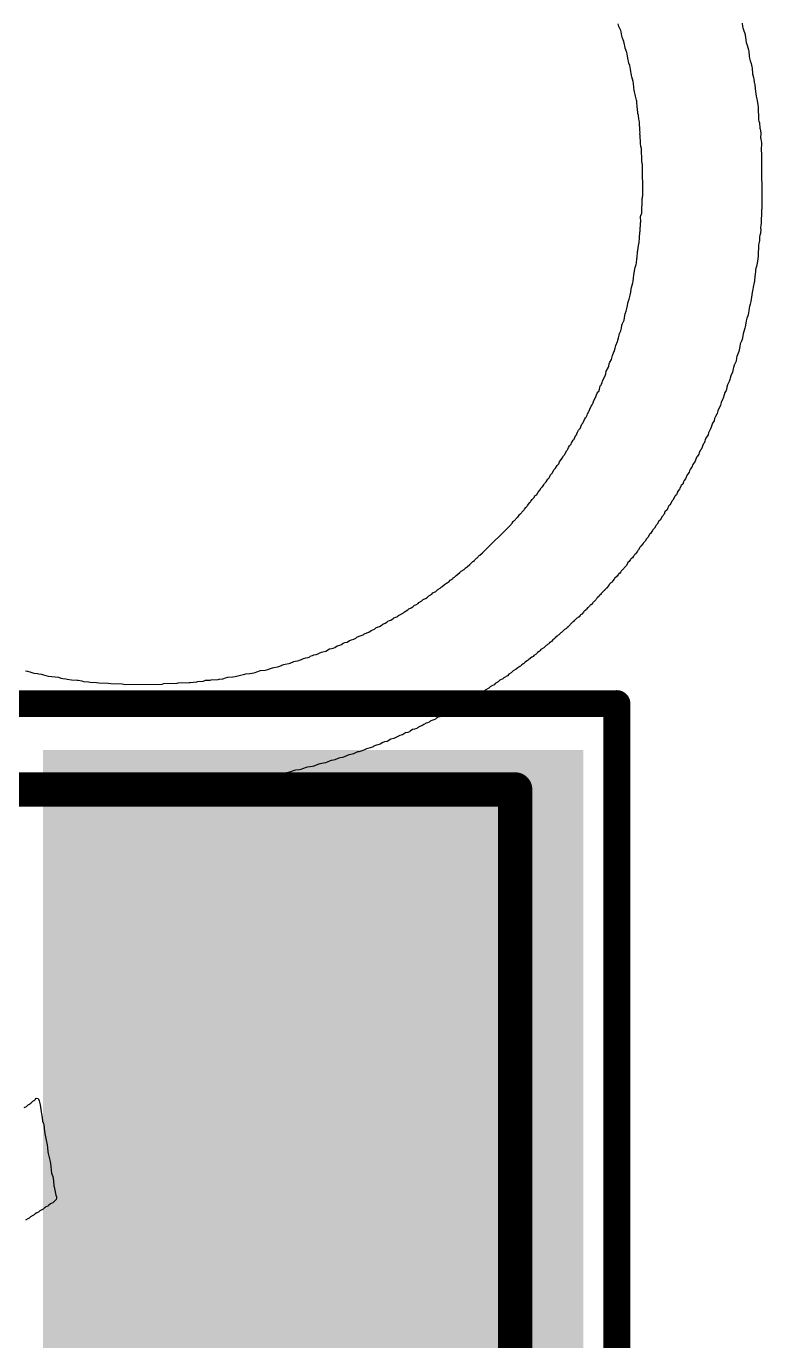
# Model space of a CAD drawing. Header units: inches. Extents: x -0.3 to 12.2, y -3.2 to 4.4.
# Drawn here: x 3.5791 to 3.7078, y 1.6911 to 1.921 of the extents above; entities that cross this region are included whole.
import ezdxf

# ---------------------------------------------------------------- set-up
doc = ezdxf.new("R2010")
doc.units = ezdxf.units.IN
doc.header["$MEASUREMENT"] = 0
for name, color, linetype in [('Board Layer Stack Bottom Overlay', 54, 'Continuous'), ('Top Assembly', 6, 'Continuous'), ('Top Overlay', 2, 'Continuous'), ('Top Paste', 8, 'Continuous'), ('Top Solder', 216, 'Continuous'), ('TOP_L1', 1, 'Continuous')]:
    doc.layers.add(name, color=color, linetype=linetype)

# ---------------------------------------------------------------- blocks, each defined once
blk = doc.blocks.new('IND6X6_H3_270')
at = {"layer": 'Top Paste'}
blk.add_hatch(color=8, dxfattribs=at).paths.add_polyline_path([(-0.12992, 0.12992), (-0.03937, 0.12992), (-0.03937, -0.12992), (-0.12992, -0.12992)])
at = {"layer": 'Top Solder'}
blk.add_hatch(color=216, dxfattribs=at).paths.add_polyline_path([(-0.13192, 0.13192), (-0.03737, 0.13192), (-0.03737, -0.13192), (-0.13192, -0.13192)])
at = {"layer": 'TOP_L1'}
blk.add_hatch(color=1, dxfattribs=at).paths.add_polyline_path([(-0.12992, 0.12992), (-0.03937, 0.12992), (-0.03937, -0.12992), (-0.12992, -0.12992)])
at = {"layer": 'Top Assembly'}
for points in [[(-0.12, 0.125, 0.006, 0.006, 0), (-0.12, -0.125, 0.006, 0.006, 0)], [(0.125, -0.125, 0.006, 0.006, 0), (-0.12, -0.125, 0.006, 0.006, 0)]]:
    blk.add_lwpolyline(points, format="xyseb", dxfattribs=at)
blk.add_lwpolyline([(-0.1215, -0.125, 0.003, 0.003, 1), (-0.1185, -0.125, 0.003, 0.003, 1)], format="xyseb", close=True, dxfattribs=at)
blk.add_lwpolyline([(-0.1215, -0.125, 0.003, 0.003, 1), (-0.1185, -0.125, 0.003, 0.003, 1)], format="xyseb", close=True, dxfattribs=at)
at = {"layer": 'Top Overlay'}
for points in [[(-0.1378, 0.1378, 0.00472, 0.00472, 0), (-0.1378, -0.14, 0.00472, 0.00472, 0)], [(0.13779, -0.14, 0.00472, 0.00472, 0), (-0.1378, -0.14, 0.00472, 0.00472, 0)]]:
    blk.add_lwpolyline(points, format="xyseb", dxfattribs=at)
blk.add_lwpolyline([(-0.13898, -0.14, 0.00236, 0.00236, 1), (-0.13661, -0.14, 0.00236, 0.00236, 1)], format="xyseb", close=True, dxfattribs=at)
blk.add_lwpolyline([(-0.13898, -0.14, 0.00236, 0.00236, 1), (-0.13661, -0.14, 0.00236, 0.00236, 1)], format="xyseb", close=True, dxfattribs=at)

msp = doc.modelspace()

# ---------------------------------------------------------------- linework, layer by layer
at = {"layer": 'Board Layer Stack Bottom Overlay'}
for p, q in [((3.68279, 1.92093), (3.68268, 1.92139)), ((3.70438, 1.9215), (3.70444, 1.92093)), ((3.68299, 1.92057), (3.68279, 1.92093)), ((3.68313, 1.9202), (3.68299, 1.92057)), ((3.68319, 1.91997), (3.68313, 1.9202)), ((3.6833, 1.91929), (3.68319, 1.91997)), ((3.68336, 1.91906), (3.6833, 1.91929)), ((3.70444, 1.92093), (3.7045, 1.92071)), ((3.7045, 1.92071), (3.70458, 1.92034)), ((3.70458, 1.92034), (3.70481, 1.91971)), ((3.70481, 1.91971), (3.70489, 1.9194)), ((3.70489, 1.9194), (3.70501, 1.91861)), ((3.68356, 1.91858), (3.68336, 1.91906)), ((3.68367, 1.91829), (3.68356, 1.91858)), ((3.68376, 1.91775), (3.68367, 1.91829)), ((3.68381, 1.91753), (3.68376, 1.91775)), ((3.68387, 1.91713), (3.68381, 1.91753)), ((3.68401, 1.91682), (3.68387, 1.91713)), ((3.68418, 1.91636), (3.68401, 1.91682)), ((3.70501, 1.91861), (3.70509, 1.91812)), ((3.70509, 1.91812), (3.70523, 1.91764)), ((3.70523, 1.91764), (3.70546, 1.91684)), ((3.70546, 1.91684), (3.70552, 1.91662)), ((3.68424, 1.91613), (3.68418, 1.91636)), ((3.68435, 1.9154), (3.68424, 1.91613)), ((3.68441, 1.91511), (3.68435, 1.9154)), ((3.68447, 1.91488), (3.68441, 1.91511)), ((3.68455, 1.91451), (3.68447, 1.91488)), ((3.68472, 1.91412), (3.68455, 1.91451)), ((3.70552, 1.91662), (3.7056, 1.91574)), ((3.7056, 1.91574), (3.70566, 1.9154)), ((3.70566, 1.9154), (3.70577, 1.91494)), ((3.70577, 1.91494), (3.70597, 1.91446)), ((3.68478, 1.91378), (3.68472, 1.91412)), ((3.68484, 1.91355), (3.68478, 1.91378)), ((3.68489, 1.91298), (3.68484, 1.91355)), ((3.68495, 1.91275), (3.68489, 1.91298)), ((3.68501, 1.91236), (3.68495, 1.91275)), ((3.68506, 1.91213), (3.68501, 1.91236)), ((3.70597, 1.91446), (3.70603, 1.91389)), ((3.70603, 1.91389), (3.70609, 1.91366)), ((3.70609, 1.91366), (3.70617, 1.91267)), ((3.70617, 1.91267), (3.70637, 1.91201)), ((3.68532, 1.9113), (3.68506, 1.91213)), ((3.68538, 1.91096), (3.68532, 1.9113)), ((3.68543, 1.91023), (3.68538, 1.91096)), ((3.68549, 1.90977), (3.68543, 1.91023)), ((3.70637, 1.91201), (3.70643, 1.91179)), ((3.70643, 1.91179), (3.70648, 1.91116)), ((3.70648, 1.91116), (3.70654, 1.91099)), ((3.70654, 1.91099), (3.7066, 1.91077)), ((3.7066, 1.91077), (3.70665, 1.91003)), ((3.70665, 1.91003), (3.7068, 1.90875)), ((3.68555, 1.90949), (3.68549, 1.90977)), ((3.68566, 1.90903), (3.68555, 1.90949)), ((3.68572, 1.90875), (3.68566, 1.90903)), ((3.68577, 1.90852), (3.68572, 1.90875)), ((3.68586, 1.90804), (3.68577, 1.90852)), ((3.68592, 1.90787), (3.68586, 1.90804)), ((3.68597, 1.90673), (3.68592, 1.90787)), ((3.7068, 1.90875), (3.70685, 1.90852)), ((3.70685, 1.90852), (3.70694, 1.90821)), ((3.70694, 1.90821), (3.707, 1.90798)), ((3.707, 1.90798), (3.70708, 1.90721)), ((3.68603, 1.90656), (3.68597, 1.90673)), ((3.68609, 1.90571), (3.68603, 1.90656)), ((3.6862, 1.90542), (3.68609, 1.90571)), ((3.68626, 1.90474), (3.6862, 1.90542)), ((3.70708, 1.90721), (3.70714, 1.90687)), ((3.70714, 1.90687), (3.70725, 1.9046)), ((3.6864, 1.90426), (3.68626, 1.90474)), ((3.68648, 1.9027), (3.6864, 1.90426)), ((3.70725, 1.9046), (3.70731, 1.90437)), ((3.70731, 1.90437), (3.70739, 1.90406)), ((3.70739, 1.90406), (3.70745, 1.90315)), ((3.70745, 1.90315), (3.70751, 1.90298)), ((3.68654, 1.90247), (3.68648, 1.9027)), ((3.68648, 1.90207), (3.68654, 1.90247)), ((3.68654, 1.9019), (3.68648, 1.90207)), ((3.6866, 1.90054), (3.68654, 1.9019)), ((3.70751, 1.90298), (3.70756, 1.90275)), ((3.70756, 1.90275), (3.70762, 1.90219)), ((3.70762, 1.90219), (3.70756, 1.90145)), ((3.70756, 1.90145), (3.70762, 1.90128)), ((3.70762, 1.90128), (3.70773, 1.9006)), ((3.68666, 1.89997), (3.6866, 1.90054)), ((3.68671, 1.89974), (3.68666, 1.89997)), ((3.68677, 1.89957), (3.68671, 1.89974)), ((3.68683, 1.89736), (3.68677, 1.89957)), ((3.70773, 1.9006), (3.70771, 1.89932)), ((3.70771, 1.89932), (3.70776, 1.89864)), ((3.70776, 1.89864), (3.70779, 1.88906)), ((3.68688, 1.89696), (3.68683, 1.89736)), ((3.68694, 1.89679), (3.68688, 1.89696)), ((3.687, 1.8915), (3.68694, 1.89679)), ((3.68694, 1.89094), (3.687, 1.8915)), ((3.68683, 1.88827), (3.68688, 1.89077)), ((3.68688, 1.89077), (3.68694, 1.89094)), ((3.6866, 1.8877), (3.68666, 1.88787)), ((3.68666, 1.88679), (3.6866, 1.8877)), ((3.68666, 1.88787), (3.68683, 1.88827)), ((3.70773, 1.88889), (3.70768, 1.88639)), ((3.70779, 1.88906), (3.70773, 1.88889)), ((3.68643, 1.88395), (3.68648, 1.88497)), ((3.68648, 1.88497), (3.68654, 1.88514)), ((3.68654, 1.88514), (3.6866, 1.88662)), ((3.6866, 1.88662), (3.68666, 1.88679)), ((3.70756, 1.88474), (3.70745, 1.88446)), ((3.70762, 1.88622), (3.70756, 1.88565)), ((3.70756, 1.88565), (3.70762, 1.88548)), ((3.70762, 1.88548), (3.70756, 1.88474)), ((3.70768, 1.88639), (3.70762, 1.88622)), ((3.68609, 1.88173), (3.68623, 1.88261)), ((3.68623, 1.88261), (3.68634, 1.88318)), ((3.68634, 1.88318), (3.68643, 1.88395)), ((3.70722, 1.88276), (3.70714, 1.8808)), ((3.70736, 1.88324), (3.70722, 1.88276)), ((3.70742, 1.88352), (3.70736, 1.88324)), ((3.70745, 1.88446), (3.70739, 1.88406)), ((3.70739, 1.88406), (3.70742, 1.88352)), ((3.68586, 1.87952), (3.68592, 1.88037)), ((3.68592, 1.88037), (3.68597, 1.88054)), ((3.68597, 1.88054), (3.68603, 1.88156)), ((3.68603, 1.88156), (3.68609, 1.88173)), ((3.70708, 1.88028), (3.70697, 1.87955)), ((3.70714, 1.8808), (3.70708, 1.88028)), ((3.68543, 1.87744), (3.6856, 1.87858)), ((3.6856, 1.87858), (3.68566, 1.87881)), ((3.68566, 1.87881), (3.6858, 1.87929)), ((3.6858, 1.87929), (3.68586, 1.87952)), ((3.70671, 1.87827), (3.70665, 1.87747)), ((3.70677, 1.87866), (3.70671, 1.87827)), ((3.70685, 1.87898), (3.70677, 1.87866)), ((3.70697, 1.87955), (3.70685, 1.87898)), ((3.68498, 1.87528), (3.68524, 1.87611)), ((3.68524, 1.87611), (3.68529, 1.87634)), ((3.68529, 1.87634), (3.68538, 1.87699)), ((3.68538, 1.87699), (3.68543, 1.87744)), ((3.70634, 1.87563), (3.70628, 1.87534)), ((3.7064, 1.87585), (3.70634, 1.87563)), ((3.70648, 1.87616), (3.7064, 1.87585)), ((3.70654, 1.87634), (3.70648, 1.87616)), ((3.7066, 1.8773), (3.70654, 1.87634)), ((3.70665, 1.87747), (3.7066, 1.8773)), ((3.68441, 1.87278), (3.68458, 1.87324)), ((3.68458, 1.87324), (3.68472, 1.87372)), ((3.68472, 1.87372), (3.68478, 1.87395)), ((3.68478, 1.87395), (3.68487, 1.87449)), ((3.68487, 1.87449), (3.68492, 1.875)), ((3.68492, 1.875), (3.68498, 1.87528)), ((3.70606, 1.87398), (3.70589, 1.87284)), ((3.70611, 1.87443), (3.70606, 1.87398)), ((3.70623, 1.875), (3.70611, 1.87443)), ((3.70628, 1.87534), (3.70623, 1.875)), ((3.6839, 1.87068), (3.68407, 1.87114)), ((3.68407, 1.87114), (3.68421, 1.87162)), ((3.68421, 1.87162), (3.68427, 1.87185)), ((3.68427, 1.87185), (3.68441, 1.87278)), ((3.70546, 1.87094), (3.7054, 1.87048)), ((3.70552, 1.87117), (3.70546, 1.87094)), ((3.70557, 1.87173), (3.70552, 1.87117)), ((3.70563, 1.87196), (3.70557, 1.87173)), ((3.70575, 1.87236), (3.70563, 1.87196)), ((3.70589, 1.87284), (3.70575, 1.87236)), ((3.68325, 1.86815), (3.68333, 1.86869)), ((3.68333, 1.86869), (3.68345, 1.86898)), ((3.68345, 1.86898), (3.6837, 1.86957)), ((3.6837, 1.86957), (3.68381, 1.87037)), ((3.68381, 1.87037), (3.6839, 1.87068)), ((3.70501, 1.86906), (3.70492, 1.86841)), ((3.70506, 1.86946), (3.70501, 1.86906)), ((3.70521, 1.86994), (3.70506, 1.86946)), ((3.70535, 1.87031), (3.70521, 1.86994)), ((3.7054, 1.87048), (3.70535, 1.87031)), ((3.68256, 1.86582), (3.68274, 1.86651)), ((3.68274, 1.86651), (3.68282, 1.86693)), ((3.68282, 1.86693), (3.68293, 1.86722)), ((3.68293, 1.86722), (3.68313, 1.8677)), ((3.68313, 1.8677), (3.68325, 1.86815)), ((3.70447, 1.86682), (3.70435, 1.86619)), ((3.70452, 1.86716), (3.70447, 1.86682)), ((3.70464, 1.86761), (3.70452, 1.86716)), ((3.70486, 1.86818), (3.70464, 1.86761)), ((3.70492, 1.86841), (3.70486, 1.86818)), ((3.68188, 1.86389), (3.68205, 1.86429)), ((3.68205, 1.86429), (3.68214, 1.86466)), ((3.68214, 1.86466), (3.6822, 1.86494)), ((3.6822, 1.86494), (3.68225, 1.86517)), ((3.68225, 1.86517), (3.68256, 1.86582)), ((3.70378, 1.86409), (3.70367, 1.86381)), ((3.7039, 1.86466), (3.70378, 1.86409)), ((3.70396, 1.865), (3.7039, 1.86466)), ((3.70404, 1.86543), (3.70396, 1.865)), ((3.70424, 1.86591), (3.70404, 1.86543)), ((3.70435, 1.86619), (3.70424, 1.86591)), ((3.68103, 1.86156), (3.68112, 1.86193)), ((3.68112, 1.86193), (3.68123, 1.86222)), ((3.68123, 1.86222), (3.68149, 1.8627)), ((3.68149, 1.8627), (3.68166, 1.86338)), ((3.68166, 1.86338), (3.68188, 1.86389)), ((3.70296, 1.86168), (3.70285, 1.86128)), ((3.7033, 1.86242), (3.70296, 1.86168)), ((3.70336, 1.86298), (3.7033, 1.86242)), ((3.70342, 1.86321), (3.70336, 1.86298)), ((3.70367, 1.86381), (3.70342, 1.86321)), ((3.67995, 1.85889), (3.68015, 1.85943)), ((3.68015, 1.85943), (3.68041, 1.85986)), ((3.68041, 1.85986), (3.68049, 1.86017)), ((3.68049, 1.86017), (3.6806, 1.86063)), ((3.6806, 1.86063), (3.68097, 1.86134)), ((3.68097, 1.86134), (3.68103, 1.86156)), ((3.70228, 1.85946), (3.70222, 1.85923)), ((3.70239, 1.85986), (3.70228, 1.85946)), ((3.70265, 1.86046), (3.70239, 1.85986)), ((3.70279, 1.86105), (3.70265, 1.86046)), ((3.70285, 1.86128), (3.70279, 1.86105)), ((3.67916, 1.85702), (3.67927, 1.85713)), ((3.67927, 1.85713), (3.67938, 1.85753)), ((3.67938, 1.85753), (3.67944, 1.85776)), ((3.67944, 1.85776), (3.67953, 1.85807)), ((3.67953, 1.85807), (3.67961, 1.85815)), ((3.67961, 1.85815), (3.67967, 1.85827)), ((3.67967, 1.85827), (3.67978, 1.85838)), ((3.67978, 1.85838), (3.67989, 1.85867)), ((3.67989, 1.85867), (3.67995, 1.85889)), ((3.70154, 1.85725), (3.70131, 1.8569)), ((3.70163, 1.85744), (3.70154, 1.85725)), ((3.70171, 1.85787), (3.70163, 1.85744)), ((3.70182, 1.85827), (3.70171, 1.85787)), ((3.70208, 1.85886), (3.70182, 1.85827)), ((3.70222, 1.85923), (3.70208, 1.85886)), ((3.67793, 1.85455), (3.67813, 1.85475)), ((3.67813, 1.85475), (3.6783, 1.85514)), ((3.6783, 1.85514), (3.67839, 1.85551)), ((3.67839, 1.85551), (3.67873, 1.85608)), ((3.67873, 1.85608), (3.67901, 1.85682)), ((3.67901, 1.85682), (3.67916, 1.85702)), ((3.70069, 1.8552), (3.70058, 1.85469)), ((3.70092, 1.85571), (3.70069, 1.8552)), ((3.70106, 1.85591), (3.70092, 1.85571)), ((3.7012, 1.85651), (3.70106, 1.85591)), ((3.70131, 1.8569), (3.7012, 1.85651)), ((3.67677, 1.85219), (3.67694, 1.85247)), ((3.67694, 1.85247), (3.67705, 1.85259)), ((3.67705, 1.85259), (3.67722, 1.85298)), ((3.67722, 1.85298), (3.67728, 1.85321)), ((3.67728, 1.85321), (3.67751, 1.85361)), ((3.67751, 1.85361), (3.67762, 1.85372)), ((3.67762, 1.85372), (3.67774, 1.85401)), ((3.67774, 1.85401), (3.67793, 1.85455)), ((3.69972, 1.85276), (3.69955, 1.85236)), ((3.70001, 1.85327), (3.69972, 1.85276)), ((3.70012, 1.85372), (3.70001, 1.85327)), ((3.70058, 1.85469), (3.70012, 1.85372)), ((3.67558, 1.84997), (3.67572, 1.85034)), ((3.67572, 1.85034), (3.67603, 1.85065)), ((3.67603, 1.85065), (3.67629, 1.85137)), ((3.67629, 1.85137), (3.67649, 1.85156)), ((3.67649, 1.85156), (3.67654, 1.85168)), ((3.67654, 1.85168), (3.67677, 1.85219)), ((3.6987, 1.85037), (3.69847, 1.84986)), ((3.69884, 1.85057), (3.6987, 1.85037)), ((3.69896, 1.85085), (3.69884, 1.85057)), ((3.69904, 1.85122), (3.69896, 1.85085)), ((3.69918, 1.85154), (3.69904, 1.85122)), ((3.69947, 1.85199), (3.69918, 1.85154)), ((3.69955, 1.85236), (3.69947, 1.85199)), ((3.67416, 1.84759), (3.67444, 1.84787)), ((3.67444, 1.84787), (3.6745, 1.8481)), ((3.6745, 1.8481), (3.67478, 1.84861)), ((3.67478, 1.84861), (3.67495, 1.84878)), ((3.67495, 1.84878), (3.67507, 1.84906)), ((3.67507, 1.84906), (3.67529, 1.84946)), ((3.67529, 1.84946), (3.67541, 1.84958)), ((3.67541, 1.84958), (3.67546, 1.84969)), ((3.67546, 1.84969), (3.67558, 1.84997)), ((3.69756, 1.84787), (3.69734, 1.84736)), ((3.69762, 1.84798), (3.69756, 1.84787)), ((3.69771, 1.84807), (3.69762, 1.84798)), ((3.69785, 1.84844), (3.69771, 1.84807)), ((3.6979, 1.84867), (3.69785, 1.84844)), ((3.69805, 1.84904), (3.6979, 1.84867)), ((3.6983, 1.84935), (3.69805, 1.84904)), ((3.69839, 1.84955), (3.6983, 1.84935)), ((3.69847, 1.84986), (3.69839, 1.84955)), ((3.67285, 1.84543), (3.67308, 1.84583)), ((3.67308, 1.84583), (3.6733, 1.84605)), ((3.6733, 1.84605), (3.67336, 1.84617)), ((3.67336, 1.84617), (3.6737, 1.84679)), ((3.6737, 1.84679), (3.67382, 1.84691)), ((3.67382, 1.84691), (3.67387, 1.84702)), ((3.67387, 1.84702), (3.67399, 1.8473)), ((3.67399, 1.8473), (3.67416, 1.84759)), ((3.69643, 1.84566), (3.69626, 1.84526)), ((3.69654, 1.84577), (3.69643, 1.84566)), ((3.69677, 1.84617), (3.69654, 1.84577)), ((3.69683, 1.84639), (3.69677, 1.84617)), ((3.697, 1.84679), (3.69683, 1.84639)), ((3.69719, 1.84699), (3.697, 1.84679)), ((3.69734, 1.84736), (3.69719, 1.84699)), ((3.67115, 1.84281), (3.67149, 1.84344)), ((3.67149, 1.84344), (3.67171, 1.84367)), ((3.67171, 1.84367), (3.672, 1.84418)), ((3.672, 1.84418), (3.67228, 1.84446)), ((3.67228, 1.84446), (3.67242, 1.84483)), ((3.67242, 1.84483), (3.67285, 1.84543)), ((3.69532, 1.84358), (3.69518, 1.84321)), ((3.69558, 1.84389), (3.69532, 1.84358)), ((3.69575, 1.84435), (3.69558, 1.84389)), ((3.69617, 1.84495), (3.69575, 1.84435)), ((3.69626, 1.84526), (3.69617, 1.84495)), ((3.66964, 1.8408), (3.66978, 1.841)), ((3.66978, 1.841), (3.67007, 1.84128)), ((3.67007, 1.84128), (3.67035, 1.84179)), ((3.67035, 1.84179), (3.67058, 1.84202)), ((3.67058, 1.84202), (3.67063, 1.84213)), ((3.67063, 1.84213), (3.67086, 1.84253)), ((3.67086, 1.84253), (3.67115, 1.84281)), ((3.6941, 1.84128), (3.69396, 1.84091)), ((3.69421, 1.84156), (3.6941, 1.84128)), ((3.69447, 1.84182), (3.69421, 1.84156)), ((3.69472, 1.84253), (3.69447, 1.84182)), ((3.69487, 1.84267), (3.69472, 1.84253)), ((3.69512, 1.84299), (3.69487, 1.84267)), ((3.69518, 1.84321), (3.69512, 1.84299)), ((3.66791, 1.8385), (3.66816, 1.83892)), ((3.66816, 1.83892), (3.66828, 1.83898)), ((3.66828, 1.83898), (3.66842, 1.83912)), ((3.66842, 1.83912), (3.66865, 1.83952)), ((3.66865, 1.83952), (3.66899, 1.83986)), ((3.66899, 1.83986), (3.66921, 1.84026)), ((3.66921, 1.84026), (3.6693, 1.8404)), ((3.6693, 1.8404), (3.66941, 1.84046)), ((3.66941, 1.84046), (3.66964, 1.8408)), ((3.69256, 1.83872), (3.69222, 1.8381)), ((3.69262, 1.83884), (3.69256, 1.83872)), ((3.69285, 1.83906), (3.69262, 1.83884)), ((3.69291, 1.83918), (3.69285, 1.83906)), ((3.69302, 1.83946), (3.69291, 1.83918)), ((3.69316, 1.83972), (3.69302, 1.83946)), ((3.69342, 1.84003), (3.69316, 1.83972)), ((3.69347, 1.84014), (3.69342, 1.84003)), ((3.69364, 1.84054), (3.69347, 1.84014)), ((3.6937, 1.84066), (3.69364, 1.84054)), ((3.69396, 1.84091), (3.6937, 1.84066)), ((3.6658, 1.836), (3.6662, 1.83639)), ((3.6662, 1.83639), (3.66626, 1.83651)), ((3.66626, 1.83651), (3.66651, 1.83682)), ((3.66651, 1.83682), (3.66677, 1.83708)), ((3.66677, 1.83708), (3.66683, 1.83719)), ((3.66683, 1.83719), (3.66722, 1.8377)), ((3.66722, 1.8377), (3.66734, 1.83781)), ((3.66734, 1.83781), (3.6674, 1.83793)), ((3.6674, 1.83793), (3.66765, 1.83824)), ((3.66765, 1.83824), (3.66791, 1.8385)), ((3.69123, 1.83642), (3.69086, 1.83605)), ((3.69137, 1.83679), (3.69123, 1.83642)), ((3.69151, 1.8371), (3.69137, 1.83679)), ((3.69171, 1.83725), (3.69151, 1.8371)), ((3.69205, 1.83787), (3.69171, 1.83725)), ((3.69211, 1.83799), (3.69205, 1.83787)), ((3.69222, 1.8381), (3.69211, 1.83799)), ((3.66399, 1.83395), (3.6641, 1.83407)), ((3.6641, 1.83407), (3.66427, 1.83435)), ((3.66427, 1.83435), (3.66441, 1.83449)), ((3.66441, 1.83449), (3.66453, 1.83455)), ((3.66453, 1.83455), (3.66472, 1.83475)), ((3.66472, 1.83475), (3.66478, 1.83486)), ((3.66478, 1.83486), (3.66498, 1.83506)), ((3.66498, 1.83506), (3.66509, 1.83512)), ((3.66509, 1.83512), (3.66544, 1.83563)), ((3.66544, 1.83563), (3.66555, 1.83568)), ((3.66555, 1.83568), (3.66575, 1.83588)), ((3.66575, 1.83588), (3.6658, 1.836)), ((3.68978, 1.83441), (3.6895, 1.83389)), ((3.69001, 1.83463), (3.68978, 1.83441)), ((3.69035, 1.83526), (3.69001, 1.83463)), ((3.69052, 1.83543), (3.69035, 1.83526)), ((3.69058, 1.83554), (3.69052, 1.83543)), ((3.69072, 1.83568), (3.69058, 1.83554)), ((3.69086, 1.83605), (3.69072, 1.83568)), ((3.65896, 1.82887), (3.66393, 1.83384)), ((3.66393, 1.83384), (3.66399, 1.83395)), ((3.68822, 1.83222), (3.68785, 1.83157)), ((3.68833, 1.83228), (3.68822, 1.83222)), ((3.68847, 1.83242), (3.68833, 1.83228)), ((3.6887, 1.83282), (3.68847, 1.83242)), ((3.68876, 1.83293), (3.6887, 1.83282)), ((3.68904, 1.83321), (3.68876, 1.83293)), ((3.68927, 1.83361), (3.68904, 1.83321)), ((3.68933, 1.83372), (3.68927, 1.83361)), ((3.6895, 1.83389), (3.68933, 1.83372)), ((3.68648, 1.8298), (3.6862, 1.82941)), ((3.68654, 1.82992), (3.68648, 1.8298)), ((3.68666, 1.83003), (3.68654, 1.82992)), ((3.68705, 1.83054), (3.68666, 1.83003)), ((3.68711, 1.83066), (3.68705, 1.83054)), ((3.68739, 1.83094), (3.68711, 1.83066)), ((3.68762, 1.83134), (3.68739, 1.83094)), ((3.68785, 1.83157), (3.68762, 1.83134)), ((3.6568, 1.82693), (3.65725, 1.82739)), ((3.65725, 1.82739), (3.65754, 1.82756)), ((3.65754, 1.82756), (3.65762, 1.82765)), ((3.65762, 1.82765), (3.65768, 1.82776)), ((3.65768, 1.82776), (3.65788, 1.82796)), ((3.65788, 1.82796), (3.65799, 1.82801)), ((3.65799, 1.82801), (3.65819, 1.82821)), ((3.65819, 1.82821), (3.65825, 1.82833)), ((3.65825, 1.82833), (3.65833, 1.82841)), ((3.65833, 1.82841), (3.65845, 1.82847)), ((3.65845, 1.82847), (3.65896, 1.82887)), ((3.68438, 1.82719), (3.6841, 1.82668)), ((3.68458, 1.82739), (3.68438, 1.82719)), ((3.68484, 1.8277), (3.68458, 1.82739)), ((3.68489, 1.82782), (3.68484, 1.8277)), ((3.68498, 1.8279), (3.68489, 1.82782)), ((3.68518, 1.82804), (3.68498, 1.8279)), ((3.68535, 1.82833), (3.68518, 1.82804)), ((3.68546, 1.82844), (3.68535, 1.82833)), ((3.68552, 1.82855), (3.68546, 1.82844)), ((3.6856, 1.82858), (3.68552, 1.82855)), ((3.68575, 1.82872), (3.6856, 1.82858)), ((3.6858, 1.82884), (3.68575, 1.82872)), ((3.68603, 1.82918), (3.6858, 1.82884)), ((3.68609, 1.82929), (3.68603, 1.82918)), ((3.6862, 1.82941), (3.68609, 1.82929)), ((3.65402, 1.82466), (3.65433, 1.82492)), ((3.65433, 1.82492), (3.65453, 1.82512)), ((3.65453, 1.82512), (3.65464, 1.82517)), ((3.65464, 1.82517), (3.65495, 1.82543)), ((3.65495, 1.82543), (3.65521, 1.82569)), ((3.65521, 1.82569), (3.65572, 1.82597)), ((3.65572, 1.82597), (3.65586, 1.82611)), ((3.65586, 1.82611), (3.65592, 1.82622)), ((3.65592, 1.82622), (3.65626, 1.82645)), ((3.65626, 1.82645), (3.65669, 1.82688)), ((3.65669, 1.82688), (3.6568, 1.82693)), ((3.68274, 1.82515), (3.68248, 1.82483)), ((3.68279, 1.82526), (3.68274, 1.82515)), ((3.68288, 1.82529), (3.68279, 1.82526)), ((3.68313, 1.8256), (3.68288, 1.82529)), ((3.68327, 1.8258), (3.68313, 1.8256)), ((3.68339, 1.82586), (3.68327, 1.8258)), ((3.68364, 1.82617), (3.68339, 1.82586)), ((3.6837, 1.82628), (3.68364, 1.82617)), ((3.6841, 1.82668), (3.6837, 1.82628)), ((3.65112, 1.8225), (3.65152, 1.82273)), ((3.65152, 1.82273), (3.65169, 1.8229)), ((3.65169, 1.8229), (3.6518, 1.82296)), ((3.6518, 1.82296), (3.65231, 1.82336)), ((3.65231, 1.82336), (3.65265, 1.82358)), ((3.65265, 1.82358), (3.65277, 1.82364)), ((3.65277, 1.82364), (3.65308, 1.8239)), ((3.65308, 1.8239), (3.65328, 1.82409)), ((3.65328, 1.82409), (3.65339, 1.82415)), ((3.65339, 1.82415), (3.65376, 1.82441)), ((3.65376, 1.82441), (3.65382, 1.82452)), ((3.65382, 1.82452), (3.65402, 1.82466)), ((3.68063, 1.8227), (3.68029, 1.82236)), ((3.68103, 1.82321), (3.68063, 1.8227)), ((3.68109, 1.82333), (3.68103, 1.82321)), ((3.6814, 1.82364), (3.68109, 1.82333)), ((3.68151, 1.8237), (3.6814, 1.82364)), ((3.68154, 1.82378), (3.68151, 1.8237)), ((3.68174, 1.82398), (3.68154, 1.82378)), ((3.682, 1.82429), (3.68174, 1.82398)), ((3.68205, 1.82441), (3.682, 1.82429)), ((3.68248, 1.82483), (3.68205, 1.82441)), ((3.64782, 1.82023), (3.64833, 1.82051)), ((3.64833, 1.82051), (3.64856, 1.82074)), ((3.64856, 1.82074), (3.64896, 1.82091)), ((3.64896, 1.82091), (3.64924, 1.82108)), ((3.64924, 1.82108), (3.64953, 1.82137)), ((3.64953, 1.82137), (3.65004, 1.82165)), ((3.65004, 1.82165), (3.65027, 1.82188)), ((3.65027, 1.82188), (3.65078, 1.82216)), ((3.65078, 1.82216), (3.65112, 1.8225)), ((3.6783, 1.82026), (3.67825, 1.82015)), ((3.67839, 1.82034), (3.6783, 1.82026)), ((3.6785, 1.8204), (3.67839, 1.82034)), ((3.67876, 1.82066), (3.6785, 1.8204)), ((3.67882, 1.82077), (3.67876, 1.82066)), ((3.67893, 1.82088), (3.67882, 1.82077)), ((3.67899, 1.821), (3.67893, 1.82088)), ((3.67933, 1.82134), (3.67899, 1.821)), ((3.67938, 1.82145), (3.67933, 1.82134)), ((3.67967, 1.82168), (3.67938, 1.82145)), ((3.67972, 1.82179), (3.67967, 1.82168)), ((3.68015, 1.82222), (3.67972, 1.82179)), ((3.68026, 1.82228), (3.68015, 1.82222)), ((3.68029, 1.82236), (3.68026, 1.82228)), ((3.64413, 1.81784), (3.64424, 1.81796)), ((3.64424, 1.81796), (3.64436, 1.81801)), ((3.64436, 1.81801), (3.6451, 1.81841)), ((3.6451, 1.81841), (3.64527, 1.81858)), ((3.64527, 1.81858), (3.64589, 1.81892)), ((3.64589, 1.81892), (3.64606, 1.81909)), ((3.64606, 1.81909), (3.64646, 1.81926)), ((3.64646, 1.81926), (3.64674, 1.81944)), ((3.64674, 1.81944), (3.64703, 1.81972)), ((3.64703, 1.81972), (3.64725, 1.81978)), ((3.64725, 1.81978), (3.64765, 1.82006)), ((3.64765, 1.82006), (3.64782, 1.82023)), ((3.67609, 1.81804), (3.67603, 1.81793)), ((3.67617, 1.81813), (3.67609, 1.81804)), ((3.67629, 1.81819), (3.67617, 1.81813)), ((3.6766, 1.8185), (3.67629, 1.81819)), ((3.67666, 1.81861), (3.6766, 1.8185)), ((3.67674, 1.8187), (3.67666, 1.81861)), ((3.67685, 1.81875), (3.67674, 1.8187)), ((3.67711, 1.81901), (3.67685, 1.81875)), ((3.67717, 1.81912), (3.67711, 1.81901)), ((3.67731, 1.81926), (3.67717, 1.81912)), ((3.67742, 1.81932), (3.67731, 1.81926)), ((3.67768, 1.81958), (3.67742, 1.81932)), ((3.67774, 1.81969), (3.67768, 1.81958)), ((3.67782, 1.81978), (3.67774, 1.81969)), ((3.67793, 1.81983), (3.67782, 1.81978)), ((3.67825, 1.82015), (3.67793, 1.81983)), ((3.64001, 1.81554), (3.64027, 1.8158)), ((3.64027, 1.8158), (3.64066, 1.81597)), ((3.64066, 1.81597), (3.64089, 1.81603)), ((3.64089, 1.81603), (3.64118, 1.8162)), ((3.64118, 1.8162), (3.64152, 1.81642)), ((3.64152, 1.81642), (3.64189, 1.81657)), ((3.64189, 1.81657), (3.6422, 1.81676)), ((3.6422, 1.81676), (3.64237, 1.81694)), ((3.64237, 1.81694), (3.64265, 1.81705)), ((3.64265, 1.81705), (3.64288, 1.81711)), ((3.64288, 1.81711), (3.64328, 1.81739)), ((3.64328, 1.81739), (3.64339, 1.8175)), ((3.64339, 1.8175), (3.64393, 1.8177)), ((3.64393, 1.8177), (3.64413, 1.81784)), ((3.67362, 1.81569), (3.6735, 1.81563)), ((3.6737, 1.81577), (3.67362, 1.81569)), ((3.67376, 1.81588), (3.6737, 1.81577)), ((3.67384, 1.81591), (3.67376, 1.81588)), ((3.67401, 1.81608), (3.67384, 1.81591)), ((3.67421, 1.81623), (3.67401, 1.81608)), ((3.67427, 1.81634), (3.67421, 1.81623)), ((3.6747, 1.81676), (3.67427, 1.81634)), ((3.67481, 1.81682), (3.6747, 1.81676)), ((3.67484, 1.81691), (3.67481, 1.81682)), ((3.67498, 1.81705), (3.67484, 1.81691)), ((3.67509, 1.81711), (3.67498, 1.81705)), ((3.67543, 1.81745), (3.67509, 1.81711)), ((3.67555, 1.8175), (3.67543, 1.81745)), ((3.67566, 1.81762), (3.67555, 1.8175)), ((3.67578, 1.81767), (3.67566, 1.81762)), ((3.67603, 1.81793), (3.67578, 1.81767)), ((3.63524, 1.81327), (3.63569, 1.81356)), ((3.63569, 1.81356), (3.63601, 1.8137)), ((3.63601, 1.8137), (3.6364, 1.81381)), ((3.6364, 1.81381), (3.63677, 1.81395)), ((3.63677, 1.81395), (3.63697, 1.81415)), ((3.63697, 1.81415), (3.63737, 1.81432)), ((3.63737, 1.81432), (3.63808, 1.81458)), ((3.63808, 1.81458), (3.63816, 1.81466)), ((3.63816, 1.81466), (3.63828, 1.81472)), ((3.63828, 1.81472), (3.63868, 1.81489)), ((3.63868, 1.81489), (3.63904, 1.81503)), ((3.63904, 1.81503), (3.63947, 1.81534)), ((3.63947, 1.81534), (3.64001, 1.81554)), ((3.67089, 1.81336), (3.67078, 1.81324)), ((3.671, 1.81341), (3.67089, 1.81336)), ((3.67126, 1.81367), (3.671, 1.81341)), ((3.6716, 1.8139), (3.67126, 1.81367)), ((3.67166, 1.81401), (3.6716, 1.8139)), ((3.67197, 1.81432), (3.67166, 1.81401)), ((3.67208, 1.81438), (3.67197, 1.81432)), ((3.6722, 1.81449), (3.67208, 1.81438)), ((3.67231, 1.81455), (3.6722, 1.81449)), ((3.67265, 1.81489), (3.67231, 1.81455)), ((3.67276, 1.81495), (3.67265, 1.81489)), ((3.67279, 1.81503), (3.67276, 1.81495)), ((3.67296, 1.8152), (3.67279, 1.81503)), ((3.67328, 1.81546), (3.67296, 1.8152)), ((3.67339, 1.81552), (3.67328, 1.81546)), ((3.6735, 1.81563), (3.67339, 1.81552)), ((3.62941, 1.81103), (3.62984, 1.81111)), ((3.62984, 1.81111), (3.6303, 1.81128)), ((3.6303, 1.81128), (3.63038, 1.81137)), ((3.63038, 1.81137), (3.63078, 1.81154)), ((3.63078, 1.81154), (3.63101, 1.81159)), ((3.63101, 1.81159), (3.63152, 1.81171)), ((3.63152, 1.81171), (3.63214, 1.81211)), ((3.63214, 1.81211), (3.63257, 1.81219)), ((3.63257, 1.81219), (3.6328, 1.81225)), ((3.6328, 1.81225), (3.63308, 1.81236)), ((3.63308, 1.81236), (3.63351, 1.81262)), ((3.63351, 1.81262), (3.63396, 1.81273)), ((3.63396, 1.81273), (3.63424, 1.81284)), ((3.63424, 1.81284), (3.63458, 1.81307)), ((3.63458, 1.81307), (3.63487, 1.81319)), ((3.63487, 1.81319), (3.63524, 1.81327)), ((3.66833, 1.8112), (3.66793, 1.81097)), ((3.66842, 1.81128), (3.66833, 1.8112)), ((3.66847, 1.8114), (3.66842, 1.81128)), ((3.66856, 1.81148), (3.66847, 1.8114)), ((3.66884, 1.81165), (3.66856, 1.81148)), ((3.66896, 1.81177), (3.66884, 1.81165)), ((3.66907, 1.81182), (3.66896, 1.81177)), ((3.6691, 1.81191), (3.66907, 1.81182)), ((3.66924, 1.81205), (3.6691, 1.81191)), ((3.66964, 1.81228), (3.66924, 1.81205)), ((3.66975, 1.81233), (3.66964, 1.81228)), ((3.67009, 1.81267), (3.66975, 1.81233)), ((3.67021, 1.81273), (3.67009, 1.81267)), ((3.67032, 1.81284), (3.67021, 1.81273)), ((3.67043, 1.8129), (3.67032, 1.81284)), ((3.67052, 1.81299), (3.67043, 1.8129)), ((3.67058, 1.8131), (3.67052, 1.81299)), ((3.67066, 1.81319), (3.67058, 1.8131)), ((3.67078, 1.81324), (3.67066, 1.81319)), ((3.62183, 1.80867), (3.6222, 1.80881)), ((3.6222, 1.80881), (3.62243, 1.80887)), ((3.62243, 1.80887), (3.62308, 1.80895)), ((3.62308, 1.80895), (3.62331, 1.80901)), ((3.62331, 1.80901), (3.62376, 1.80918)), ((3.62376, 1.80918), (3.62385, 1.80927)), ((3.62385, 1.80927), (3.62416, 1.80935)), ((3.62416, 1.80935), (3.62439, 1.80941)), ((3.62439, 1.80941), (3.62507, 1.80952)), ((3.62507, 1.80952), (3.6253, 1.80958)), ((3.6253, 1.80958), (3.62595, 1.80989)), ((3.62595, 1.80989), (3.62618, 1.80995)), ((3.62618, 1.80995), (3.6266, 1.81003)), ((3.6266, 1.81003), (3.62691, 1.81012)), ((3.62691, 1.81012), (3.62728, 1.81026)), ((3.62728, 1.81026), (3.6276, 1.8104)), ((3.6276, 1.8104), (3.62805, 1.81052)), ((3.62805, 1.81052), (3.62842, 1.8106)), ((3.62842, 1.8106), (3.6287, 1.81071)), ((3.6287, 1.81071), (3.62879, 1.8108)), ((3.62879, 1.8108), (3.62919, 1.81097)), ((3.62919, 1.81097), (3.62941, 1.81103)), ((3.66509, 1.80881), (3.66481, 1.80853)), ((3.66549, 1.80904), (3.66509, 1.80881)), ((3.66561, 1.8091), (3.66549, 1.80904)), ((3.66575, 1.80924), (3.66561, 1.8091)), ((3.66606, 1.80949), (3.66575, 1.80924)), ((3.66617, 1.80955), (3.66606, 1.80949)), ((3.6664, 1.80978), (3.66617, 1.80955)), ((3.6668, 1.81006), (3.6664, 1.80978)), ((3.66691, 1.81012), (3.6668, 1.81006)), ((3.66705, 1.81026), (3.66691, 1.81012)), ((3.66759, 1.81063), (3.66705, 1.81026)), ((3.66771, 1.81069), (3.66759, 1.81063)), ((3.66779, 1.81077), (3.66771, 1.81069)), ((3.66793, 1.81097), (3.66779, 1.81077)), ((3.57899, 1.80827), (3.5793, 1.80819)), ((3.5793, 1.80819), (3.5797, 1.80807)), ((3.5797, 1.80807), (3.58027, 1.8079)), ((3.58027, 1.8079), (3.5805, 1.80785)), ((3.5805, 1.80785), (3.58107, 1.80779)), ((3.58107, 1.80779), (3.58129, 1.80773)), ((3.58129, 1.80773), (3.58175, 1.80767)), ((3.58175, 1.80767), (3.58192, 1.80762)), ((3.58192, 1.80762), (3.58214, 1.80756)), ((3.58214, 1.80756), (3.58254, 1.80745)), ((3.58254, 1.80745), (3.583, 1.80733)), ((3.583, 1.80733), (3.58473, 1.80713)), ((3.58473, 1.80713), (3.58518, 1.80696)), ((3.58518, 1.80696), (3.58553, 1.80691)), ((3.58553, 1.80691), (3.58604, 1.80685)), ((3.58604, 1.80685), (3.58626, 1.80679)), ((3.58626, 1.80679), (3.58703, 1.80671)), ((3.58703, 1.80671), (3.588, 1.80665)), ((3.588, 1.80665), (3.58817, 1.8066)), ((3.58817, 1.8066), (3.58885, 1.80654)), ((3.58885, 1.80654), (3.58913, 1.80642)), ((3.60913, 1.80637), (3.61004, 1.80648)), ((3.61004, 1.80648), (3.61021, 1.80654)), ((3.61021, 1.80654), (3.61044, 1.8066)), ((3.61044, 1.8066), (3.61129, 1.80665)), ((3.61129, 1.80665), (3.61146, 1.80671)), ((3.61146, 1.80671), (3.61271, 1.80677)), ((3.61271, 1.80677), (3.61288, 1.80682)), ((3.61288, 1.80682), (3.61351, 1.80688)), ((3.61351, 1.80688), (3.61368, 1.80694)), ((3.61368, 1.80694), (3.61396, 1.80705)), ((3.61396, 1.80705), (3.61436, 1.80716)), ((3.61436, 1.80716), (3.61527, 1.80722)), ((3.61527, 1.80722), (3.61567, 1.80728)), ((3.61567, 1.80728), (3.61589, 1.80733)), ((3.61589, 1.80733), (3.6166, 1.80748)), ((3.6166, 1.80748), (3.61709, 1.80762)), ((3.61709, 1.80762), (3.61754, 1.80773)), ((3.61754, 1.80773), (3.61825, 1.80782)), ((3.61825, 1.80782), (3.61893, 1.80793)), ((3.61893, 1.80793), (3.61916, 1.80799)), ((3.61916, 1.80799), (3.61944, 1.8081)), ((3.61944, 1.8081), (3.6201, 1.8083)), ((3.6201, 1.8083), (3.62092, 1.80838)), ((3.62092, 1.80838), (3.62138, 1.8085)), ((3.62138, 1.8085), (3.62183, 1.80867)), ((3.66197, 1.8066), (3.66169, 1.80631)), ((3.66248, 1.80688), (3.66197, 1.8066)), ((3.66265, 1.80705), (3.66248, 1.80688)), ((3.66328, 1.80739), (3.66265, 1.80705)), ((3.66356, 1.80767), (3.66328, 1.80739)), ((3.66396, 1.8079), (3.66356, 1.80767)), ((3.6643, 1.80824), (3.66396, 1.8079)), ((3.6647, 1.80847), (3.6643, 1.80824)), ((3.66481, 1.80853), (3.6647, 1.80847)), ((3.58913, 1.80642), (3.59001, 1.80634)), ((3.59001, 1.80634), (3.5903, 1.80628)), ((3.5903, 1.80628), (3.59138, 1.80623)), ((3.59138, 1.80623), (3.59183, 1.80617)), ((3.59183, 1.80617), (3.59342, 1.80611)), ((3.59342, 1.80611), (3.59388, 1.80606)), ((3.59388, 1.80606), (3.59587, 1.806)), ((3.59587, 1.806), (3.59609, 1.80594)), ((3.59609, 1.80594), (3.59641, 1.80586)), ((3.59641, 1.80586), (3.60288, 1.80591)), ((3.60288, 1.80591), (3.60317, 1.80603)), ((3.60317, 1.80603), (3.6055, 1.80608)), ((3.6055, 1.80608), (3.60567, 1.80614)), ((3.60567, 1.80614), (3.6076, 1.8062)), ((3.6076, 1.8062), (3.60777, 1.80625)), ((3.60777, 1.80625), (3.60896, 1.80631)), ((3.60896, 1.80631), (3.60913, 1.80637)), ((3.65839, 1.80421), (3.65765, 1.80381)), ((3.6585, 1.80427), (3.65839, 1.80421)), ((3.65862, 1.80438), (3.6585, 1.80427)), ((3.65924, 1.80472), (3.65862, 1.80438)), ((3.65941, 1.80489), (3.65924, 1.80472)), ((3.66004, 1.80523), (3.65941, 1.80489)), ((3.66026, 1.80546), (3.66004, 1.80523)), ((3.66066, 1.80569), (3.66026, 1.80546)), ((3.66095, 1.8058), (3.66066, 1.80569)), ((3.66117, 1.80603), (3.66095, 1.8058)), ((3.66169, 1.80631), (3.66117, 1.80603)), ((3.65447, 1.80188), (3.65402, 1.80171)), ((3.65475, 1.80199), (3.65447, 1.80188)), ((3.65507, 1.80231), (3.65475, 1.80199)), ((3.65561, 1.8025), (3.65507, 1.80231)), ((3.65578, 1.80268), (3.65561, 1.8025)), ((3.65617, 1.8029), (3.65578, 1.80268)), ((3.65657, 1.80307), (3.65617, 1.8029)), ((3.65674, 1.80324), (3.65657, 1.80307)), ((3.65714, 1.80347), (3.65674, 1.80324)), ((3.65742, 1.80358), (3.65714, 1.80347)), ((3.65765, 1.80381), (3.65742, 1.80358)), ((3.65044, 1.79972), (3.6499, 1.79952)), ((3.65072, 1.79983), (3.65044, 1.79972)), ((3.65083, 1.79995), (3.65072, 1.79983)), ((3.65115, 1.80015), (3.65083, 1.79995)), ((3.65146, 1.80023), (3.65115, 1.80015)), ((3.65174, 1.80035), (3.65146, 1.80023)), ((3.65191, 1.80052), (3.65174, 1.80035)), ((3.65203, 1.80057), (3.65191, 1.80052)), ((3.65211, 1.80066), (3.65203, 1.80057)), ((3.65248, 1.8008), (3.65211, 1.80066)), ((3.65277, 1.80091), (3.65248, 1.8008)), ((3.65288, 1.80103), (3.65277, 1.80091)), ((3.65308, 1.80117), (3.65288, 1.80103)), ((3.65345, 1.80131), (3.65308, 1.80117)), ((3.65373, 1.80143), (3.65345, 1.80131)), ((3.65402, 1.80171), (3.65373, 1.80143)), ((3.64527, 1.79733), (3.64495, 1.79708)), ((3.64546, 1.79742), (3.64527, 1.79733)), ((3.64589, 1.7975), (3.64546, 1.79742)), ((3.64617, 1.79762), (3.64589, 1.7975)), ((3.64626, 1.7977), (3.64617, 1.79762)), ((3.64671, 1.79799), (3.64626, 1.7977)), ((3.64703, 1.79807), (3.64671, 1.79799)), ((3.64742, 1.79819), (3.64703, 1.79807)), ((3.64754, 1.7983), (3.64742, 1.79819)), ((3.64765, 1.79836), (3.64754, 1.7983)), ((3.64774, 1.79844), (3.64765, 1.79836)), ((3.64811, 1.79858), (3.64774, 1.79844)), ((3.64833, 1.79864), (3.64811, 1.79858)), ((3.64867, 1.79887), (3.64833, 1.79864)), ((3.64907, 1.7991), (3.64867, 1.79887)), ((3.6493, 1.79915), (3.64907, 1.7991)), ((3.64958, 1.79927), (3.6493, 1.79915)), ((3.6497, 1.79938), (3.64958, 1.79927)), ((3.64981, 1.79944), (3.6497, 1.79938)), ((3.6499, 1.79952), (3.64981, 1.79944)), ((3.63981, 1.795), (3.6393, 1.79478)), ((3.63993, 1.79506), (3.63981, 1.795)), ((3.64001, 1.79515), (3.63993, 1.79506)), ((3.64038, 1.79529), (3.64001, 1.79515)), ((3.64061, 1.79535), (3.64038, 1.79529)), ((3.641, 1.79546), (3.64061, 1.79535)), ((3.64149, 1.79572), (3.641, 1.79546)), ((3.64177, 1.79583), (3.64149, 1.79572)), ((3.64225, 1.79591), (3.64177, 1.79583)), ((3.64288, 1.79631), (3.64225, 1.79591)), ((3.64339, 1.79643), (3.64288, 1.79631)), ((3.6439, 1.79665), (3.64339, 1.79643)), ((3.6441, 1.79679), (3.6439, 1.79665)), ((3.64447, 1.79694), (3.6441, 1.79679)), ((3.6447, 1.79699), (3.64447, 1.79694)), ((3.64495, 1.79708), (3.6447, 1.79699)), ((3.63311, 1.79268), (3.63288, 1.79262)), ((3.63382, 1.79299), (3.63311, 1.79268)), ((3.63404, 1.79304), (3.63382, 1.79299)), ((3.63441, 1.79313), (3.63404, 1.79304)), ((3.6349, 1.79327), (3.63441, 1.79313)), ((3.63552, 1.79356), (3.6349, 1.79327)), ((3.63589, 1.79364), (3.63552, 1.79356)), ((3.63635, 1.79376), (3.63589, 1.79364)), ((3.63706, 1.79407), (3.63635, 1.79376)), ((3.63728, 1.79412), (3.63706, 1.79407)), ((3.63771, 1.79421), (3.63728, 1.79412)), ((3.63831, 1.79447), (3.63771, 1.79421)), ((3.63865, 1.79464), (3.63831, 1.79447)), ((3.63887, 1.79469), (3.63865, 1.79464)), ((3.6393, 1.79478), (3.63887, 1.79469)), ((3.62416, 1.79037), (3.62348, 1.79026)), ((3.62461, 1.79043), (3.62416, 1.79037)), ((3.62515, 1.79052), (3.62461, 1.79043)), ((3.62552, 1.79066), (3.62515, 1.79052)), ((3.62598, 1.79083), (3.62552, 1.79066)), ((3.62626, 1.79089), (3.62598, 1.79083)), ((3.62691, 1.79097), (3.62626, 1.79089)), ((3.62714, 1.79103), (3.62691, 1.79097)), ((3.62745, 1.79111), (3.62714, 1.79103)), ((3.62808, 1.79134), (3.62745, 1.79111)), ((3.62831, 1.7914), (3.62808, 1.79134)), ((3.62879, 1.79148), (3.62831, 1.7914)), ((3.62919, 1.79154), (3.62879, 1.79148)), ((3.62941, 1.7916), (3.62919, 1.79154)), ((3.62981, 1.79177), (3.62941, 1.7916)), ((3.63027, 1.79194), (3.62981, 1.79177)), ((3.63049, 1.79199), (3.63027, 1.79194)), ((3.63146, 1.79216), (3.63049, 1.79199)), ((3.63174, 1.79228), (3.63146, 1.79216)), ((3.63226, 1.79251), (3.63174, 1.79228)), ((3.63248, 1.79256), (3.63226, 1.79251)), ((3.63288, 1.79262), (3.63248, 1.79256)), ((3.57925, 1.78944), (3.57879, 1.78955)), ((3.57942, 1.78938), (3.57925, 1.78944)), ((3.58016, 1.78932), (3.57942, 1.78938)), ((3.58092, 1.78924), (3.58016, 1.78932)), ((3.58126, 1.78918), (3.58092, 1.78924)), ((3.58183, 1.78907), (3.58126, 1.78918)), ((3.58229, 1.78895), (3.58183, 1.78907)), ((3.58291, 1.78884), (3.58229, 1.78895)), ((3.58354, 1.78878), (3.58291, 1.78884)), ((3.58445, 1.78873), (3.58354, 1.78878)), ((3.5849, 1.78867), (3.58445, 1.78873)), ((3.58558, 1.78856), (3.5849, 1.78867)), ((3.58609, 1.7885), (3.58558, 1.78856)), ((3.58632, 1.78844), (3.58609, 1.7885)), ((3.5866, 1.78839), (3.58632, 1.78844)), ((3.58712, 1.78833), (3.5866, 1.78839)), ((3.58768, 1.78827), (3.58712, 1.78833)), ((3.58888, 1.78822), (3.58768, 1.78827)), ((3.5895, 1.78816), (3.58888, 1.78822)), ((3.59064, 1.7881), (3.5895, 1.78816)), ((3.59118, 1.78802), (3.59064, 1.7881)), ((3.60805, 1.78807), (3.60788, 1.78802)), ((3.60953, 1.78813), (3.60805, 1.78807)), ((3.6097, 1.78819), (3.60953, 1.78813)), ((3.61112, 1.78824), (3.6097, 1.78819)), ((3.61135, 1.7883), (3.61112, 1.78824)), ((3.61209, 1.78836), (3.61135, 1.7883)), ((3.61305, 1.78853), (3.61209, 1.78836)), ((3.61362, 1.78859), (3.61305, 1.78853)), ((3.61379, 1.78864), (3.61362, 1.78859)), ((3.61447, 1.7887), (3.61379, 1.78864)), ((3.61561, 1.78881), (3.61447, 1.7887)), ((3.61635, 1.78887), (3.61561, 1.78881)), ((3.61674, 1.78898), (3.61635, 1.78887)), ((3.6172, 1.7891), (3.61674, 1.78898)), ((3.61788, 1.78921), (3.6172, 1.7891)), ((3.61805, 1.78927), (3.61788, 1.78921)), ((3.61907, 1.78932), (3.61805, 1.78927)), ((3.6193, 1.78938), (3.61907, 1.78932)), ((3.6197, 1.78944), (3.6193, 1.78938)), ((3.6201, 1.78955), (3.6197, 1.78944)), ((3.62058, 1.78969), (3.6201, 1.78955)), ((3.62103, 1.78975), (3.62058, 1.78969)), ((3.62169, 1.78983), (3.62103, 1.78975)), ((3.62192, 1.78989), (3.62169, 1.78983)), ((3.62248, 1.78995), (3.62192, 1.78989)), ((3.62271, 1.79001), (3.62248, 1.78995)), ((3.62302, 1.79009), (3.62271, 1.79001)), ((3.62348, 1.79026), (3.62302, 1.79009)), ((3.59135, 1.78796), (3.59118, 1.78802)), ((3.59214, 1.78802), (3.59135, 1.78796)), ((3.59254, 1.78796), (3.59214, 1.78802)), ((3.59283, 1.78785), (3.59254, 1.78796)), ((3.59572, 1.78779), (3.59283, 1.78785)), ((3.59589, 1.78773), (3.59572, 1.78779)), ((3.60265, 1.78768), (3.59589, 1.78773)), ((3.60283, 1.78773), (3.60265, 1.78768)), ((3.60567, 1.78779), (3.60283, 1.78773)), ((3.60606, 1.78785), (3.60567, 1.78779)), ((3.60635, 1.78796), (3.60606, 1.78785)), ((3.60697, 1.78802), (3.60635, 1.78796)), ((3.60714, 1.78796), (3.60697, 1.78802)), ((3.60788, 1.78802), (3.60714, 1.78796)), ((3.57993, 1.73268), (3.58027, 1.73302)), ((3.58027, 1.73302), (3.58038, 1.73308)), ((3.58038, 1.73308), (3.58058, 1.73322)), ((3.58058, 1.73322), (3.58064, 1.73333)), ((3.58064, 1.73333), (3.58084, 1.73353)), ((3.58084, 1.73353), (3.58118, 1.73347)), ((3.58118, 1.73347), (3.58126, 1.73339)), ((3.58126, 1.73339), (3.58135, 1.73308)), ((3.58135, 1.73308), (3.58141, 1.73285)), ((3.57874, 1.73188), (3.57913, 1.73211)), ((3.57913, 1.73211), (3.57942, 1.7324)), ((3.57942, 1.7324), (3.57953, 1.73245)), ((3.57953, 1.73245), (3.57993, 1.73268)), ((3.58141, 1.73285), (3.58155, 1.73237)), ((3.58155, 1.73237), (3.58172, 1.73117)), ((3.58172, 1.73117), (3.5818, 1.73046)), ((3.5818, 1.73046), (3.58186, 1.73018)), ((3.58186, 1.73018), (3.58197, 1.7295)), ((3.58197, 1.7295), (3.58212, 1.72913)), ((3.58212, 1.72913), (3.58217, 1.7289)), ((3.58217, 1.7289), (3.58229, 1.72776)), ((3.58229, 1.72776), (3.58234, 1.72737)), ((3.58234, 1.72737), (3.58266, 1.72592)), ((3.58266, 1.72592), (3.58271, 1.72569)), ((3.58271, 1.72569), (3.58277, 1.72541)), ((3.58277, 1.72541), (3.58283, 1.7249)), ((3.58283, 1.7249), (3.58288, 1.72416)), ((3.58288, 1.72416), (3.58294, 1.72387)), ((3.58294, 1.72387), (3.58308, 1.72339)), ((3.58308, 1.72339), (3.58314, 1.72316)), ((3.58314, 1.72316), (3.58328, 1.72245)), ((3.58328, 1.72245), (3.58334, 1.72211)), ((3.58334, 1.72211), (3.58345, 1.72098)), ((3.58345, 1.72098), (3.58354, 1.72044)), ((3.58354, 1.72044), (3.58376, 1.71987)), ((3.58376, 1.71987), (3.58388, 1.71907)), ((3.58388, 1.71907), (3.58393, 1.71822)), ((3.58393, 1.71822), (3.58399, 1.71805)), ((3.58399, 1.71805), (3.5843, 1.7166)), ((3.58251, 1.71453), (3.58243, 1.71444)), ((3.58288, 1.71467), (3.58251, 1.71453)), ((3.58303, 1.71481), (3.58288, 1.71467)), ((3.58334, 1.71507), (3.58303, 1.71481)), ((3.58345, 1.71512), (3.58334, 1.71507)), ((3.58374, 1.71524), (3.58345, 1.71512)), ((3.58408, 1.71558), (3.58374, 1.71524)), ((3.58419, 1.71563), (3.58408, 1.71558)), ((3.58436, 1.71581), (3.58419, 1.71563)), ((3.5843, 1.7166), (3.58439, 1.71629)), ((3.58442, 1.71603), (3.58436, 1.71581)), ((3.58439, 1.71629), (3.58442, 1.71603)), ((3.57936, 1.71245), (3.57896, 1.71223)), ((3.57964, 1.71257), (3.57936, 1.71245)), ((3.57987, 1.71279), (3.57964, 1.71257)), ((3.58038, 1.71308), (3.57987, 1.71279)), ((3.5805, 1.71314), (3.58038, 1.71308)), ((3.58067, 1.71331), (3.5805, 1.71314)), ((3.58095, 1.71348), (3.58067, 1.71331)), ((3.58124, 1.71359), (3.58095, 1.71348)), ((3.58146, 1.71382), (3.58124, 1.71359)), ((3.58209, 1.71416), (3.58146, 1.71382)), ((3.58232, 1.71439), (3.58209, 1.71416)), ((3.58243, 1.71444), (3.58232, 1.71439))]:
    msp.add_line(p, q, dxfattribs=at)

# ---------------------------------------------------------------- block references
at = {"rotation": 180}
msp.add_blockref('IND6X6_H3_270', (3.54465, 1.66252), dxfattribs=at)

doc.saveas('drawing.dxf')
